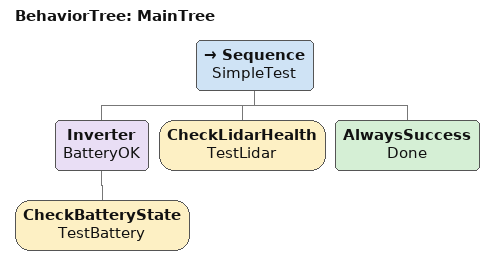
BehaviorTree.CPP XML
<?xml version="1.0"?>
<root main_tree_to_execute="MainTree">

  <BehaviorTree ID="MainTree">
    <Sequence name="SimpleTest">
      <!-- Test battery is OK by inverting the low battery check -->
      <Inverter name="BatteryOK">
        <CheckBatteryState name="TestBattery"/>
      </Inverter>
      <!-- Test LIDAR health -->
      <CheckLidarHealth name="TestLidar"/>
      <AlwaysSuccess name="Done"/>
    </Sequence>
  </BehaviorTree>

</root>
